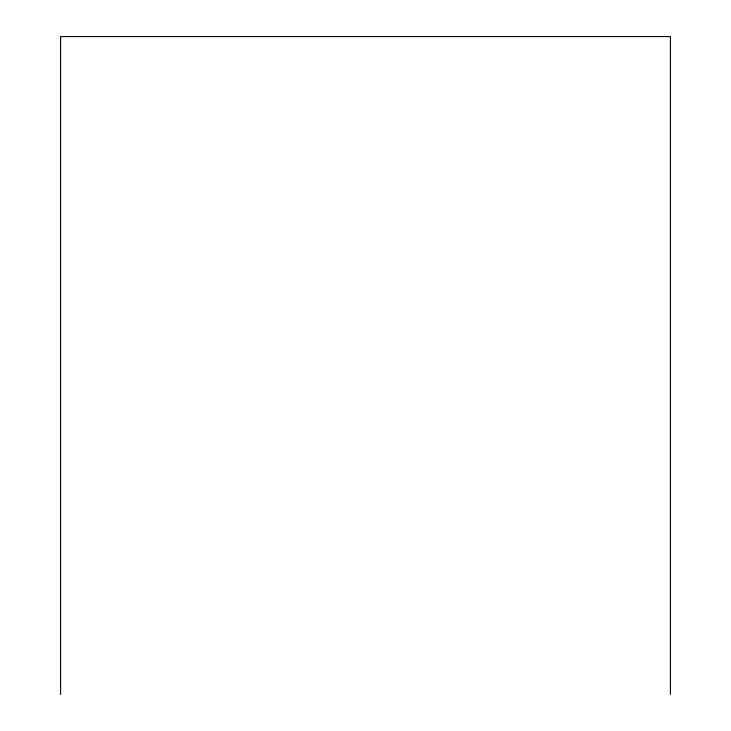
<?xml version="1.0" encoding="UTF-8"?>
<svg xmlns="http://www.w3.org/2000/svg" width="731" height="731" viewBox="0 0 731 731"><rect width="100%" height="100%" fill="white"/><g stroke="black" fill="none" stroke-linecap="round" stroke-linejoin="round"><path stroke-width="1.1" d="M670.418 694.45L670.418 36.55L60.582 36.55L60.582 694.45"/></g></svg>
